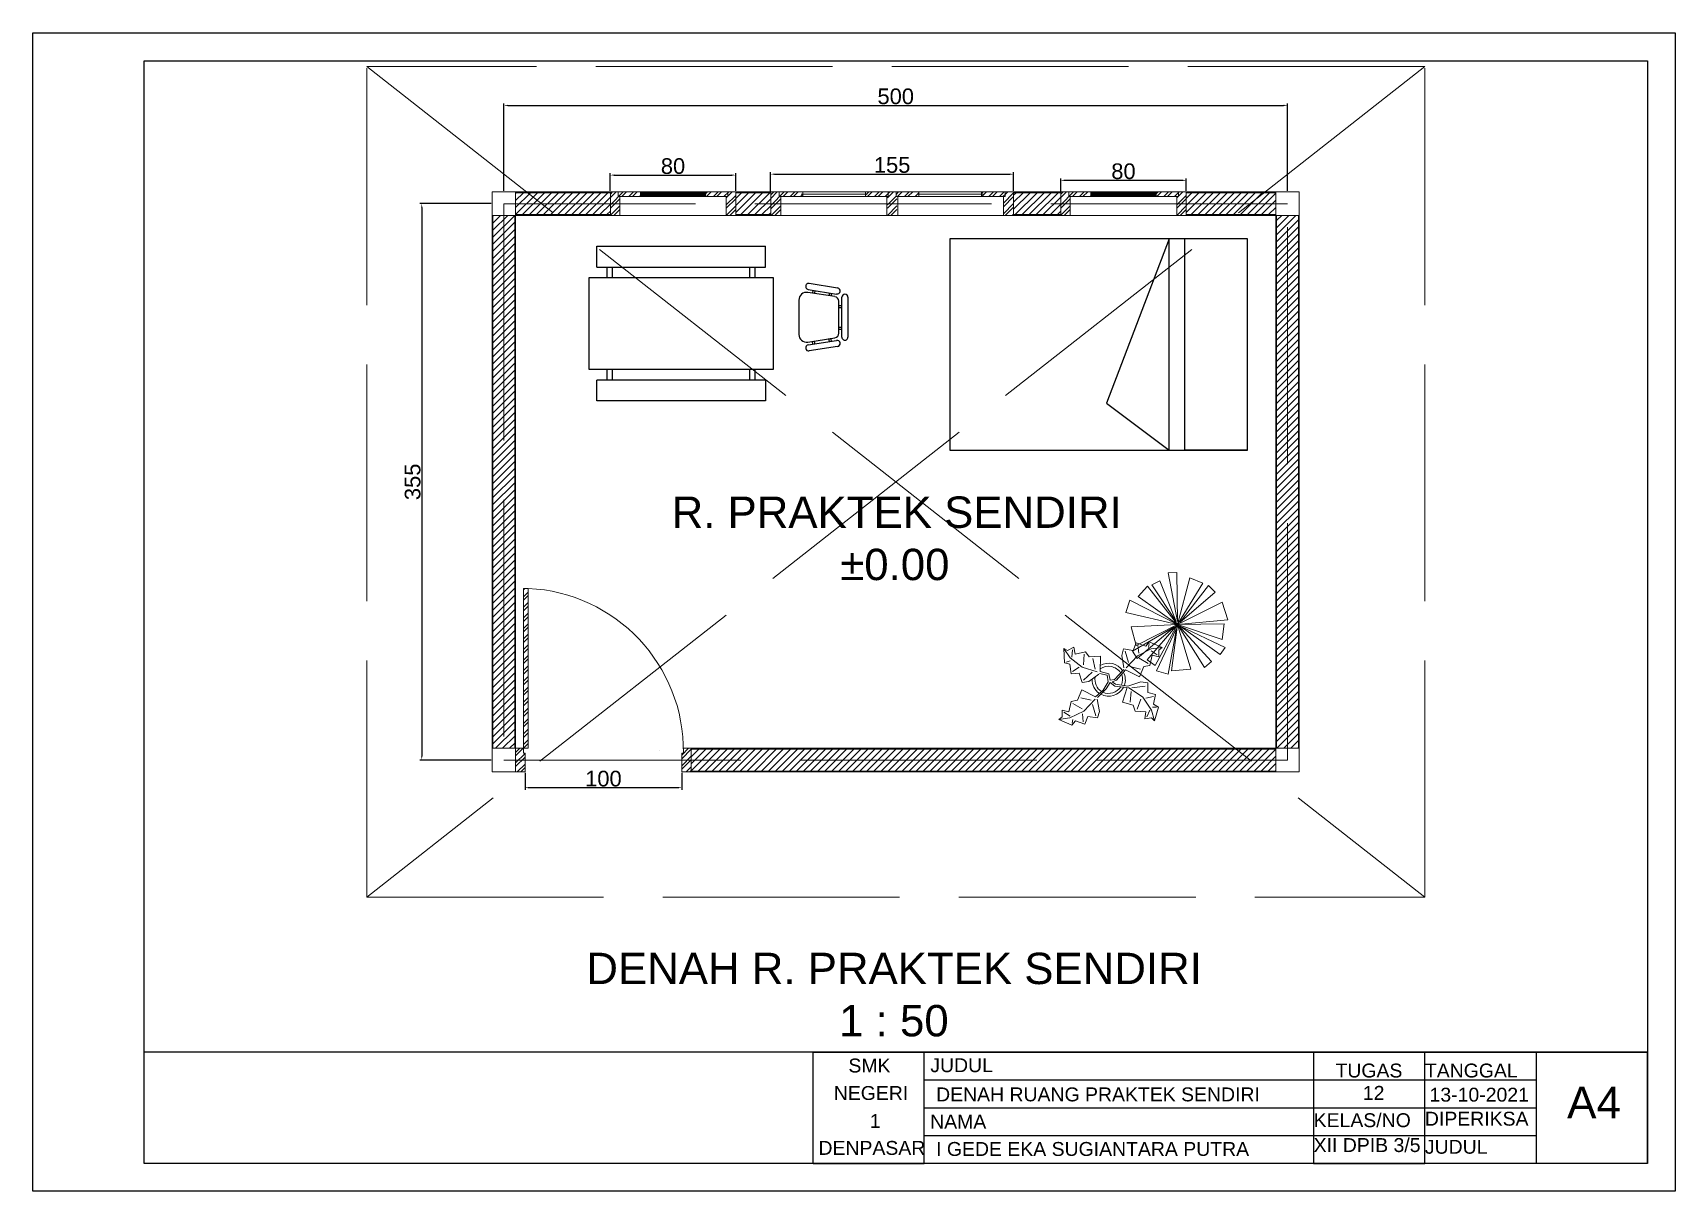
# Paper-space layout 'Layout1' of a CAD drawing. Header units: centimetres, sheet in millimetres. Extents: x 0 to 295, y 0 to 208.
# The model-space entities are those that its viewports show. They can reach past a viewport. Long polylines and large blocks are cut down to what shows.
import ezdxf

# ---------------------------------------------------------------- set-up
doc = ezdxf.new("R2010")
doc.units = ezdxf.units.CM
doc.linetypes.add('ACAD_ISO02W100', pattern=[15, 12, -3])
doc.layers.get('Defpoints').update_dxf_attribs({"color": 250})
for name, color, linetype, lineweight in [('arsir', 210, 'Continuous', 15), ('dinding', 90, 'Continuous', 15), ('garis as', 50, 'ACAD_ISO02W100', 15), ('Garis atap', 52, 'ACAD_ISO02W100', 15), ('kolom', 240, 'Continuous', 15), ('kusen', 10, 'Continuous', 15), ('landscape', 96, 'Continuous', 5), ('Vegetación-h', 64, 'Continuous', 0), ('Vegetación-t', 34, 'Continuous', 0)]:
    doc.layers.add(name, color=color, linetype=linetype, lineweight=lineweight)
doc.layers.add('dimensi', color=7, linetype='Continuous')
doc.styles.get("Standard").update_dxf_attribs({"font": 'arial.ttf'})
doc.dimstyles.new('ISO-25', dxfattribs={"dimtxt": 2.5, "dimasz": 2.5, "dimexe": 1.25, "dimexo": 0.625, "dimtad": 1, "dimtxsty": 'Standard', "dimcen": 2.5, "dimadec": 0, "dimazin": 0, "dimtfac": 1, "dimtmove": 0, "dimatfit": 3, "dimfxl": 1, "dimarcsym": 0})
pattern_1 = [(45, (811.756, 170.9907), (-3.367596, 3.367596), []), (45, (814.001, 170.9907), (-3.367596, 3.367596), [])]

# ---------------------------------------------------------------- blocks, each defined once
blk = doc.blocks.new('*D1')
at = {"color": 0, "lineweight": -2, "transparency": 16777216}
for p, q in [((5884.7, 3011.1), (5884.7, 3066.9)), ((5887.2, 3065.7), (6382.2, 3065.7)), ((6384.7, 3011.1), (6384.7, 3066.9))]:
    blk.add_line(p, q, dxfattribs=at)
at = {"color": 0, "transparency": 16777216}
for points in [[(5887.2, 3066.1), (5887.2, 3065.3), (5884.7, 3065.7)], [(6382.2, 3066.1), (6382.2, 3065.3), (6384.7, 3065.7)]]:
    blk.add_solid(points, dxfattribs=at)
at = {"layer": 'Defpoints', "color": 0, "transparency": 16777216}
for p in [(6384.7, 3065.7), (5884.7, 3010.5), (6384.7, 3010.5)]:
    blk.add_point(p, dxfattribs=at)
at = {"color": 0, "transparency": 16777216, "insert": (6134.7, 3071.4), "char_height": 10, "attachment_point": 5}
blk.add_mtext('500', dxfattribs=at)
blk = doc.blocks.new('*D2')
at = {"color": 0, "lineweight": -2, "transparency": 16777216}
for p, q in [((5952.6, 3011.1), (5952.6, 3022.5)), ((5955.1, 3021.2), (6030.1, 3021.2)), ((6032.6, 3011.1), (6032.6, 3022.5))]:
    blk.add_line(p, q, dxfattribs=at)
at = {"color": 0, "transparency": 16777216}
for points in [[(5955.1, 3021.6), (5955.1, 3020.8), (5952.6, 3021.2)], [(6030.1, 3021.6), (6030.1, 3020.8), (6032.6, 3021.2)]]:
    blk.add_solid(points, dxfattribs=at)
at = {"layer": 'Defpoints', "color": 0, "transparency": 16777216}
for p in [(6032.6, 3021.2), (5952.6, 3010.5), (6032.6, 3010.5)]:
    blk.add_point(p, dxfattribs=at)
at = {"color": 0, "transparency": 16777216, "insert": (5992.6, 3026.9), "char_height": 10, "attachment_point": 5}
blk.add_mtext('80', dxfattribs=at)
blk = doc.blocks.new('*D3')
at = {"color": 0, "lineweight": -2, "transparency": 16777216}
for p, q in [((6054.9, 3010.6), (6054.9, 3023.1)), ((6057.4, 3021.8), (6207.4, 3021.8)), ((6209.9, 3011.1), (6209.9, 3023.1))]:
    blk.add_line(p, q, dxfattribs=at)
at = {"color": 0, "transparency": 16777216}
for points in [[(6057.4, 3022.2), (6057.4, 3021.4), (6054.9, 3021.8)], [(6207.4, 3022.2), (6207.4, 3021.4), (6209.9, 3021.8)]]:
    blk.add_solid(points, dxfattribs=at)
at = {"layer": 'Defpoints', "color": 0, "transparency": 16777216}
for p in [(6209.9, 3021.8), (6054.9, 3010), (6209.9, 3010.5)]:
    blk.add_point(p, dxfattribs=at)
at = {"color": 0, "transparency": 16777216, "insert": (6132.4, 3027.6), "char_height": 10, "attachment_point": 5}
blk.add_mtext('155', dxfattribs=at)
blk = doc.blocks.new('*D4')
at = {"color": 0, "lineweight": -2, "transparency": 16777216}
for p, q in [((6240, 3010.6), (6240, 3019.1)), ((6242.5, 3017.9), (6317.5, 3017.9)), ((6320, 3011.1), (6320, 3019.1))]:
    blk.add_line(p, q, dxfattribs=at)
at = {"color": 0, "transparency": 16777216}
for points in [[(6242.5, 3018.3), (6242.5, 3017.4), (6240, 3017.9)], [(6317.5, 3018.3), (6317.5, 3017.4), (6320, 3017.9)]]:
    blk.add_solid(points, dxfattribs=at)
at = {"layer": 'Defpoints', "color": 0, "transparency": 16777216}
for p in [(6320, 3017.9), (6240, 3010), (6320, 3010.5)]:
    blk.add_point(p, dxfattribs=at)
at = {"color": 0, "transparency": 16777216, "insert": (6280, 3023.6), "char_height": 10, "attachment_point": 5}
blk.add_mtext('80', dxfattribs=at)
blk = doc.blocks.new('*D5')
at = {"color": 0, "lineweight": -2, "transparency": 16777216}
for p, q in [((5898.2, 2639.9), (5898.2, 2629.1)), ((5900.7, 2630.4), (5995.7, 2630.4)), ((5998.2, 2639.9), (5998.2, 2629.1))]:
    blk.add_line(p, q, dxfattribs=at)
at = {"color": 0, "transparency": 16777216}
for points in [[(5900.7, 2630.8), (5900.7, 2629.9), (5898.2, 2630.4)], [(5995.7, 2630.8), (5995.7, 2629.9), (5998.2, 2630.4)]]:
    blk.add_solid(points, dxfattribs=at)
at = {"layer": 'Defpoints', "color": 0, "transparency": 16777216}
for p in [(5898.2, 2640.5), (5998.2, 2640.5), (5998.2, 2630.4)]:
    blk.add_point(p, dxfattribs=at)
at = {"color": 0, "transparency": 16777216, "insert": (5948.2, 2636.1), "char_height": 10, "attachment_point": 5}
blk.add_mtext('100', dxfattribs=at)
blk = doc.blocks.new('MOF6')
at = {"color": 0, "linetype": 'ByBlock'}
for p, q in [((-0.203, 0), (0.203, 0)), ((-0.297, -0.105), (-0.343, -0.394)), ((-0.282, -0.404), (-0.236, -0.115)), ((-0.209, -0.133), (-0.253, -0.41)), ((0.203, -0.062), (-0.203, -0.063)), ((0.163, -0.094), (-0.162, -0.094)), ((-0.12, -0.094), (-0.12, -0.063)), ((-0.1, -0.094), (-0.1, -0.063)), ((0.101, -0.094), (0.101, -0.063)), ((0.121, -0.094), (0.121, -0.063)), ((0.253, -0.409), (0.209, -0.133)), ((0.282, -0.404), (0.236, -0.115)), ((0.298, -0.105), (0.344, -0.394)), ((-0.247, -0.188), (-0.218, -0.193)), ((-0.244, -0.169), (-0.215, -0.173)), ((0.244, -0.169), (0.215, -0.173)), ((0.248, -0.188), (0.218, -0.193)), ((-0.274, -0.356), (-0.245, -0.361)), ((-0.271, -0.336), (-0.242, -0.341)), ((-0.175, -0.5), (0.176, -0.5)), ((0.271, -0.336), (0.242, -0.341)), ((0.274, -0.356), (0.246, -0.361))]:
    blk.add_line(p, q, dxfattribs=at)
for centre, radius, start, end in [((0.203, -0.031), 0.0313, 270.0574, 90.0574), ((-0.267, -0.11), 0.0312, 350.9374, 170.9374), ((-0.203, -0.031), 0.0313, 90.0574, 270.0574), ((-0.162, -0.141), 0.0469, 90.0574, 170.9471), ((0.163, -0.14), 0.0469, 9.1676, 90.0574), ((0.267, -0.11), 0.0312, 9.0626, 189.0626), ((-0.313, -0.399), 0.0313, 170.9374, 350.9374), ((-0.175, -0.422), 0.0781, 170.9471, 270.0574), ((0.176, -0.422), 0.0781, 270.0574, 9.1676), ((0.313, -0.399), 0.0313, 189.0626, 9.0626)]:
    blk.add_arc(centre, radius, start, end, dxfattribs=at)
blk = doc.blocks.new('EUPLS010')
at = {"color": 0, "linetype": 'ByBlock'}
for p, q in [((0.076, 1.51), (1.724, 1.51)), ((0.076, 1.306), (0.076, 1.51)), ((1.724, 1.306), (1.724, 1.51)), ((0.076, 1.306), (1.724, 1.306)), ((0.178, 1.205), (0.178, 1.306)), ((0.229, 1.205), (0.229, 1.306)), ((1.571, 1.205), (1.571, 1.306)), ((1.622, 1.205), (1.622, 1.306)), ((0, 0.305), (0, 1.205)), ((0, 1.205), (1.8, 1.205)), ((1.8, 1.205), (1.8, 0.305)), ((1.8, 0.305), (0, 0.305)), ((1.724, 0.203), (0.076, 0.203)), ((0.076, 0), (0.076, 0.203)), ((0.178, 0.203), (0.178, 0.305)), ((0.229, 0.203), (0.229, 0.305)), ((1.571, 0.203), (1.571, 0.305)), ((1.622, 0.203), (1.622, 0.305)), ((1.724, 0.203), (1.724, 0)), ((1.724, 0), (0.076, 0))]:
    blk.add_line(p, q, dxfattribs=at)
blk = doc.blocks.new('oio')
at = {"layer": 'landscape'}
for p, q in [((115.905, 65.748), (116.165, 65.759)), ((116.178, 64.289), (115.905, 65.748)), ((116.165, 65.759), (116.178, 64.289)), ((116.183, 64.192), (116.555, 65.601)), ((116.555, 65.601), (116.943, 65.439)), ((114.996, 65.038), (115.285, 65.343)), ((115.285, 65.343), (116.183, 64.192)), ((115.415, 65.387), (115.647, 65.51)), ((116.14, 64.285), (115.415, 65.387)), ((115.647, 65.51), (116.14, 64.285)), ((116.943, 65.439), (116.183, 64.192)), ((116.247, 64.252), (117.109, 65.365)), ((117.316, 65.165), (116.247, 64.252)), ((117.109, 65.365), (117.316, 65.165)), ((114.634, 64.555), (114.752, 64.926)), ((114.752, 64.926), (116.183, 64.192)), ((116.183, 64.192), (114.996, 65.038)), ((116.183, 64.192), (117.522, 64.863)), ((117.522, 64.863), (117.694, 64.338)), ((116.183, 64.192), (114.634, 64.555)), ((116.183, 64.192), (114.788, 64.125)), ((114.788, 64.125), (114.938, 63.567)), ((114.835, 63.392), (116.092, 64.126)), ((114.938, 63.567), (116.183, 64.192)), ((116.092, 64.126), (114.975, 63.173)), ((115.269, 63.132), (116.183, 64.192)), ((116.183, 64.192), (115.509, 62.969)), ((116.183, 64.192), (116.006, 62.806)), ((117.694, 64.338), (116.183, 64.192)), ((117.582, 64.219), (116.183, 64.192)), ((116.987, 62.901), (116.183, 64.192)), ((116.183, 64.192), (117.202, 63.081)), ((116.581, 62.857), (116.183, 64.192)), ((116.183, 64.192), (117.526, 63.745)), ((116.263, 64.146), (117.609, 63.508)), ((117.466, 63.291), (116.263, 64.146)), ((117.526, 63.745), (117.582, 64.219)), ((115.554, 62.81), (116.149, 64.081)), ((116.149, 64.081), (115.898, 62.701)), ((114.975, 63.173), (114.835, 63.392)), ((115.509, 62.969), (115.269, 63.132)), ((117.609, 63.508), (117.466, 63.291)), ((115.898, 62.701), (115.554, 62.81)), ((116.006, 62.806), (116.581, 62.857)), ((117.202, 63.081), (116.987, 62.901))]:
    blk.add_line(p, q, dxfattribs=at)
blk = doc.blocks.new('ar56')
at = {"layer": 'Vegetación-h', "linetype": 'Continuous'}
for p, q in [((0.19, 0.267), (0.217, 0.335)), ((0.217, 0.335), (0.302, 0.305)), ((0.232, 0.315), (0.24, 0.242)), ((0.302, 0.305), (0.334, 0.345)), ((0.332, 0.328), (0.327, 0.293)), ((0.334, 0.345), (0.452, 0.293)), ((-0.438, 0.284), (-0.404, 0.267)), ((-0.438, 0.284), (-0.382, 0.2)), ((-0.433, 0.156), (-0.438, 0.284)), ((-0.383, 0.144), (-0.433, 0.156)), ((-0.416, 0.161), (-0.382, 0.172)), ((-0.404, 0.267), (-0.348, 0.295)), ((-0.382, 0.2), (-0.271, 0.115)), ((-0.365, 0.206), (-0.359, 0.273)), ((-0.348, 0.295), (-0.337, 0.233)), ((-0.337, 0.233), (-0.242, 0.255)), ((-0.253, 0.233), (-0.26, 0.138)), ((-0.242, 0.255), (-0.209, 0.21)), ((-0.209, 0.21), (-0.108, 0.215)), ((-0.154, 0.098), (-0.175, 0.193)), ((-0.108, 0.215), (-0.109, 0.075)), ((0.085, 0.22), (0.102, 0.28)), ((0.085, 0.22), (0.105, 0.11)), ((0.102, 0.28), (0.19, 0.267)), ((0.117, 0.26), (0.147, 0.157)), ((0.227, 0.217), (0.125, 0.108)), ((0.352, 0.28), (0.227, 0.217)), ((0.325, 0.15), (0.242, 0.197)), ((0.362, 0.225), (0.34, 0.13)), ((0.35, 0.263), (0.407, 0.228)), ((0.452, 0.293), (0.352, 0.28)), ((0.422, 0.208), (0.362, 0.225)), ((0.452, 0.293), (0.422, 0.27)), ((0.422, 0.27), (0.422, 0.208)), ((-0.372, 0.055), (-0.383, 0.144)), ((-0.299, 0.06), (-0.372, 0.055)), ((-0.361, 0.077), (-0.299, 0.116)), ((-0.272, -0.024), (-0.299, 0.06)), ((-0.271, 0.115), (-0.137, 0.072)), ((-0.261, -0.002), (-0.182, 0.07)), ((-0.211, -0.014), (-0.121, 0.053)), ((-0.115, 0.058), (-0.046, 0.042)), ((-0.109, 0.075), (-0.031, 0.055)), ((-0.046, 0.042), (-0.038, -0.016)), ((-0.046, 0.042), (-0.046, 0.042)), ((-0.031, 0.055), (-0.02, -0.003)), ((-0.02, -0.003), (0.02, 0.003)), ((0.02, 0.003), (0.103, 0.095)), ((0.12, 0.09), (0.038, -0.003)), ((0.245, 0.027), (0.12, 0.09)), ((0.16, 0.12), (0.255, 0.097)), ((0.285, 0.12), (0.245, 0.027)), ((0.34, 0.13), (0.285, 0.12)), ((-0.316, -0.184), (-0.276, -0.091)), ((-0.276, -0.091), (-0.151, -0.154)), ((-0.211, -0.014), (-0.272, -0.024)), ((-0.083, -0.093), (-0.151, -0.154)), ((-0.134, -0.159), (-0.056, -0.082)), ((-0.083, -0.093), (-0.038, -0.016)), ((-0.056, -0.082), (-0.018, -0.023)), ((-0.018, -0.023), (0.024, -0.055)), ((0.038, -0.003), (0, -0.016)), ((0, -0.016), (0.028, -0.039)), ((0.024, -0.055), (0.135, -0.069)), ((0.028, -0.039), (0.14, -0.055)), ((0.091, -0.202), (0.135, -0.069)), ((0.259, -0.016), (0.14, -0.055)), ((0.277, -0.157), (0.148, -0.069)), ((0.171, -0.104), (0.162, -0.202)), ((0.176, -0.071), (0.297, -0.057)), ((0.259, -0.016), (0.321, -0.025)), ((0.321, -0.025), (0.321, -0.113)), ((0.321, -0.113), (0.392, -0.131)), ((0.392, -0.131), (0.374, -0.219)), ((-0.453, -0.272), (-0.393, -0.289)), ((-0.453, -0.334), (-0.453, -0.272)), ((-0.38, -0.327), (-0.438, -0.292)), ((-0.393, -0.289), (-0.371, -0.194)), ((-0.383, -0.344), (-0.258, -0.281)), ((-0.371, -0.194), (-0.316, -0.184)), ((-0.356, -0.214), (-0.273, -0.261)), ((-0.191, -0.184), (-0.286, -0.161)), ((-0.258, -0.281), (-0.155, -0.173)), ((-0.148, -0.324), (-0.178, -0.221)), ((-0.115, -0.284), (-0.136, -0.174)), ((-0.115, -0.284), (-0.133, -0.344)), ((0.188, -0.228), (0.091, -0.202)), ((0.206, -0.281), (0.188, -0.228)), ((0.303, -0.29), (0.206, -0.281)), ((0.224, -0.264), (0.259, -0.175)), ((0.356, -0.272), (0.277, -0.157)), ((0.294, -0.352), (0.303, -0.29)), ((0.374, -0.149), (0.303, -0.166)), ((0.339, -0.272), (0.312, -0.334)), ((0.383, -0.37), (0.356, -0.272)), ((0.4, -0.246), (0.365, -0.246)), ((0.374, -0.219), (0.418, -0.246)), ((0.418, -0.246), (0.383, -0.37)), ((-0.483, -0.357), (-0.453, -0.334)), ((-0.483, -0.357), (-0.383, -0.344)), ((-0.365, -0.409), (-0.483, -0.357)), ((-0.333, -0.369), (-0.365, -0.409)), ((-0.363, -0.392), (-0.358, -0.357)), ((-0.248, -0.399), (-0.333, -0.369)), ((-0.263, -0.379), (-0.27, -0.306)), ((-0.22, -0.331), (-0.248, -0.399)), ((-0.133, -0.344), (-0.22, -0.331)), ((0.356, -0.343), (0.294, -0.352)), ((0.383, -0.37), (0.356, -0.343))]:
    blk.add_line(p, q, dxfattribs=at)
at = {"layer": 'Vegetación-t', "linetype": 'Continuous'}
for centre, radius, start, end in [((-0.033, -0.002), 0.153, 34.3757, 120.1028), ((-0.032, 0.002), 0.15, 178.6147, 235.1169), ((-0.032, 0.002), 0.125, 168.1647, 238.6725), ((-0.034, -0.008), 0.131, 33.8219, 124.9414), ((-0.039, 0.002), 0.132, 338.4094, 20.0301), ((-0.035, 0.001), 0.153, 341.2017, 26.0918), ((-0.033, 0.007), 0.154, 242.5812, 331.2714), ((-0.035, 0.01), 0.132, 247.3711, 327.472)]:
    blk.add_arc(centre, radius, start, end, dxfattribs=at)
blk = doc.blocks.new('A$C78CD5067')
for p, q in [((0, 1.9), (0, 0)), ((1.35, 1.9), (0, 1.9)), ((1.35, 0), (1.35, 1.9)), ((1.35, 1.9), (1.35, 1.5)), ((1.35, 1.5), (0, 1.5)), ((0, 1.4), (1.05, 1)), ((0, 1.4), (1.05, 1)), ((1.35, 1.4), (0, 1.4)), ((1.35, 1.4), (0, 1.4)), ((1.05, 1), (1.35, 1.4)), ((1.05, 1), (1.35, 1.4)), ((0, 0), (1.35, 0))]:
    blk.add_line(p, q)
blk = doc.blocks.new('*D11')
at = {"color": 0, "lineweight": -2, "transparency": 16777216}
for p, q in [((5876.6, 3003), (5831, 3003)), ((5832.3, 3000.5), (5832.3, 2650.5)), ((5876.6, 2648), (5831, 2648))]:
    blk.add_line(p, q, dxfattribs=at)
at = {"color": 0, "transparency": 16777216}
for points in [[(5831.9, 3000.5), (5832.7, 3000.5), (5832.3, 3003)], [(5831.9, 2650.5), (5832.7, 2650.5), (5832.3, 2648)]]:
    blk.add_solid(points, dxfattribs=at)
at = {"layer": 'Defpoints', "color": 0, "transparency": 16777216}
for p in [(5877.2, 3003), (5832.3, 2648), (5877.2, 2648)]:
    blk.add_point(p, dxfattribs=at)
at = {"color": 0, "transparency": 16777216, "insert": (5826.5, 2825.5), "char_height": 10, "attachment_point": 5, "rotation": 90}
blk.add_mtext('355', dxfattribs=at)

msp = doc.modelspace()

# ---------------------------------------------------------------- hatches: boundary and pattern name
at = {"layer": 'arsir'}
h = msp.add_hatch(dxfattribs=at)
h.set_pattern_fill('ANSI31', color=256)
h.paths.add_polyline_path([(5891.698, 2995.477), (5877.698, 2995.477), (5877.698, 2655.477), (5891.698, 2655.477)])
h.paths.add_polyline_path([(6377.198, 2654.977), (6004.198, 2654.977), (6004.198, 2640.977), (6377.198, 2640.977)])
h.paths.add_polyline_path([(6391.698, 2995.477), (6377.698, 2995.477), (6377.698, 2655.477), (6391.698, 2655.477)])
h.paths.add_polyline_path([(6377.198, 3009.977), (6320.048, 3009.977), (6320.048, 2995.977), (6377.198, 2995.977)])
h.paths.add_polyline_path([(6240.048, 3009.977), (6209.937, 3009.977), (6209.937, 2995.977), (6240.048, 2995.977)])
h.paths.add_polyline_path([(6054.937, 3009.977), (6032.624, 3009.977), (6032.624, 2995.977), (6054.937, 2995.977)])
h.paths.add_polyline_path([(5952.624, 3009.977), (5892.198, 3009.977), (5892.198, 2995.977), (5952.624, 2995.977)])
h = msp.add_hatch(dxfattribs=at)
h.set_pattern_fill('ANSI32', color=256, scale=0.5)
h.set_pattern_definition([(45, (804.3714, 170.9907), (-3.367596, 3.367596), []), (45, (806.6164, 170.9907), (-3.367596, 3.367596), [])])
h.paths.add_polyline_path([(5958.624, 3007.477), (5957.624, 3007.477), (5957.624, 3010.477), (5952.624, 3010.477), (5952.624, 2995.477), (5958.624, 2995.477)])
h.paths.add_polyline_path([(5972.624, 3010.477), (5957.624, 3010.477), (5957.624, 3007.477), (5972.624, 3007.477)])
h.paths.add_polyline_path([(6027.624, 3010.477), (6012.624, 3010.477), (6012.624, 3007.477), (6027.624, 3007.477)])
h.paths.add_polyline_path([(6032.624, 3010.477), (6027.624, 3010.477), (6027.624, 3007.477), (6026.624, 3007.477), (6026.624, 2995.477), (6032.624, 2995.477)])
h = msp.add_hatch(dxfattribs=at)
h.set_pattern_fill('ANSI32', color=256, scale=0.5)
h.set_pattern_definition([(45, (907.185, 170.9907), (-3.367596, 3.367596), []), (45, (909.43, 170.9907), (-3.367596, 3.367596), [])])
h.paths.add_polyline_path([(6061.437, 3007.477), (6060.437, 3007.477), (6060.437, 3010.477), (6054.937, 3010.477), (6054.937, 2995.477), (6061.437, 2995.477)])
h.paths.add_polyline_path([(6075.437, 3010.477), (6060.437, 3010.477), (6060.437, 3007.477), (6075.437, 3007.477)])
h.paths.add_polyline_path([(6130.437, 3010.477), (6115.437, 3010.477), (6115.437, 3007.477), (6130.437, 3007.477)])
h.paths.add_polyline_path([(6134.437, 3007.477), (6134.437, 3010.477), (6130.437, 3010.477), (6130.437, 3007.477), (6129.437, 3007.477), (6129.437, 2995.477), (6135.437, 2995.477), (6135.437, 3007.477)])
h = msp.add_hatch(dxfattribs=at)
h.set_pattern_fill('ANSI32', color=256, scale=0.5)
h.set_pattern_definition(pattern_1)
h.paths.add_polyline_path([(6149.437, 3007.477), (6149.437, 3010.477), (6134.937, 3010.477), (6134.937, 3007.477)])
h.paths.add_polyline_path([(6209.937, 3010.477), (6204.437, 3010.477), (6204.437, 3007.477), (6203.437, 3007.477), (6203.437, 2995.477), (6209.937, 2995.477)])
h = msp.add_hatch(dxfattribs=at)
h.set_pattern_fill('ANSI32', color=256, scale=0.5)
h.set_pattern_definition(pattern_1)
h.paths.add_polyline_path([(6204.437, 3007.477), (6204.437, 3010.477), (6189.437, 3010.477), (6189.437, 3007.477)])
h = msp.add_hatch(dxfattribs=at)
h.set_pattern_fill('ANSI32', color=256, scale=0.5)
h.set_pattern_definition([(45, (1091.7955, 170.9907), (-3.367596, 3.367596), []), (45, (1094.0406, 170.9907), (-3.367596, 3.367596), [])])
h.paths.add_polyline_path([(6246.048, 3007.477), (6245.048, 3007.477), (6245.048, 3010.477), (6240.048, 3010.477), (6240.048, 2995.477), (6246.048, 2995.477)])
h.paths.add_polyline_path([(6260.048, 3010.477), (6245.048, 3010.477), (6245.048, 3007.477), (6260.048, 3007.477)])
h.paths.add_polyline_path([(6315.048, 3010.477), (6300.048, 3010.477), (6300.048, 3007.477), (6315.048, 3007.477)])
h.paths.add_polyline_path([(6320.048, 3010.477), (6315.048, 3010.477), (6315.048, 3007.477), (6314.048, 3007.477), (6314.048, 2995.477), (6320.048, 2995.477)])
h = msp.add_hatch(dxfattribs=at)
h.set_pattern_fill('ANSI32', color=256, scale=0.5)
h.set_pattern_definition([(45, (331.1037, -119.8387), (-3.367596, 3.367596), []), (45, (333.349, -119.8387), (-3.367596, 3.367596), [])])
h.paths.add_polyline_path([(5892.198, 2640.477), (5898.198, 2640.477), (5898.198, 2652.477), (5897.198, 2652.477), (5897.198, 2655.477), (5892.198, 2655.477)])
h.paths.add_polyline_path([(5900.198, 2757.477), (5897.198, 2757.477), (5897.198, 2655.477), (5900.198, 2655.477)])
h.paths.add_polyline_path([(5998.198, 2640.477), (6004.198, 2640.477), (6004.198, 2655.477), (5999.198, 2655.477), (5999.198, 2652.477), (5998.198, 2652.477)])

# ---------------------------------------------------------------- linework, layer by layer
at = {"layer": 'arsir', "color": 4, "lineweight": 200}
for p, q in [((5971.623, 3008.977), (6013.623, 3008.977)), ((6259.047, 3008.977), (6301.047, 3008.977))]:
    msp.add_line(p, q, dxfattribs=at)
at = {"layer": 'arsir'}
for p, q in [((6012.624, 3008.977), (6012.624, 3008.977)), ((6115.437, 3008.977), (6115.437, 3008.977)), ((6300.048, 3008.977), (6300.048, 3008.977)), ((5984.198, 2653.977), (5984.198, 2653.977))]:
    msp.add_line(p, q, dxfattribs=at)
at = {"layer": 'arsir', "color": 4, "lineweight": 15}
for p, q in [((6074.437, 3008.977), (6116.437, 3008.977)), ((6190.438, 3008.977), (6148.438, 3008.977))]:
    msp.add_line(p, q, dxfattribs=at)
at = {"layer": 'arsir'}
msp.add_arc((5895.607, 2653.977), 103.602, 359.170413, 87.460218, dxfattribs=at)
at = {"layer": 'dinding'}
for points in [[(5892.198, 3010.477), (5892.198, 2995.477), (5952.624, 2995.477), (5952.624, 3010.477)], [(5892.198, 3010.477), (5892.198, 2995.477), (5952.624, 2995.477), (5952.624, 3010.477)], [(5892.198, 3009.977), (5892.198, 2995.977), (5952.624, 2995.977), (5952.624, 3009.977)], [(6032.624, 3010.477), (6032.624, 2995.477), (6054.937, 2995.477), (6054.937, 3010.477)], [(6032.624, 3010.477), (6032.624, 2995.477), (6054.937, 2995.477), (6054.937, 3010.477)], [(6032.624, 3009.977), (6032.624, 2995.977), (6054.937, 2995.977), (6054.937, 3009.977)], [(6209.937, 3010.477), (6209.937, 2995.477), (6240.048, 2995.477), (6240.048, 3010.477)], [(6209.937, 3010.477), (6209.937, 2995.477), (6240.048, 2995.477), (6240.048, 3010.477)], [(6209.937, 3009.977), (6209.937, 2995.977), (6240.048, 2995.977), (6240.048, 3009.977)], [(6320.048, 3010.477), (6320.048, 2995.477), (6377.198, 2995.477), (6377.198, 3010.477)], [(6320.048, 3010.477), (6320.048, 2995.477), (6377.198, 2995.477), (6377.198, 3010.477)], [(6320.048, 3009.977), (6320.048, 2995.977), (6377.198, 2995.977), (6377.198, 3009.977)], [(5877.198, 2655.477), (5892.198, 2655.477), (5892.198, 2995.477), (5877.198, 2995.477)], [(5877.198, 2655.477), (5892.198, 2655.477), (5892.198, 2995.477), (5877.198, 2995.477)], [(5877.698, 2655.477), (5891.698, 2655.477), (5891.698, 2995.477), (5877.698, 2995.477)], [(6377.198, 2655.477), (6392.198, 2655.477), (6392.198, 2995.477), (6377.198, 2995.477)], [(6377.198, 2655.477), (6392.198, 2655.477), (6392.198, 2995.477), (6377.198, 2995.477)], [(6377.698, 2655.477), (6391.698, 2655.477), (6391.698, 2995.477), (6377.698, 2995.477)], [(6004.198, 2655.477), (6004.198, 2640.477), (6377.198, 2640.477), (6377.198, 2655.477)], [(6004.198, 2655.477), (6004.198, 2640.477), (6377.198, 2640.477), (6377.198, 2655.477)], [(6004.198, 2654.977), (6004.198, 2640.977), (6377.198, 2640.977), (6377.198, 2654.977)]]:
    msp.add_lwpolyline(points, close=True, dxfattribs=at)
at = {"layer": 'garis as'}
msp.add_lwpolyline([(5884.698, 2647.977), (6384.698, 2647.977), (6384.698, 3002.977), (5884.698, 3002.977)], close=True, dxfattribs=at)
at = {"layer": 'Garis atap'}
for p, q in [((5797.198, 2560.477), (5797.198, 3090.477)), ((6472.198, 3090.477), (5797.198, 3090.477)), ((6472.198, 2560.477), (6472.198, 3090.477)), ((5797.198, 2560.477), (6472.198, 2560.477))]:
    msp.add_line(p, q, dxfattribs=at)
for points in [[(5797.198, 3090.477), (6472.198, 2560.477)], [(6472.198, 3090.477), (5797.198, 2560.477)]]:
    msp.add_lwpolyline(points, dxfattribs=at)
at = {"layer": 'kolom'}
for points in [[(5877.198, 2995.477), (5892.198, 2995.477), (5892.198, 3010.477), (5877.198, 3010.477)], [(6377.198, 2995.477), (6392.198, 2995.477), (6392.198, 3010.477), (6377.198, 3010.477)], [(5877.198, 2640.477), (5892.198, 2640.477), (5892.198, 2655.477), (5877.198, 2655.477)], [(6377.198, 2640.477), (6392.198, 2640.477), (6392.198, 2655.477), (6377.198, 2655.477)]]:
    msp.add_lwpolyline(points, close=True, dxfattribs=at)
at = {"layer": 'kusen'}
for p, q in [((5952.624, 2995.477), (5992.624, 2995.477)), ((6032.624, 2995.477), (5992.624, 2995.477)), ((6055.437, 2995.477), (6095.437, 2995.477)), ((6129.437, 2995.477), (6095.437, 2995.477)), ((6135.437, 2995.477), (6203.437, 2995.477)), ((6240.048, 2995.477), (6280.048, 2995.477)), ((6320.048, 2995.477), (6280.048, 2995.477))]:
    msp.add_line(p, q, dxfattribs=at)
for points in [[(5957.624, 3010.477), (5952.624, 3010.477), (5952.624, 2995.477), (5958.624, 2995.477), (5958.624, 3007.477)], [(5957.624, 3010.477), (5957.624, 3007.477), (5958.624, 3007.477)], [(5957.624, 3010.477), (6027.624, 3010.477), (6027.624, 3007.477), (5957.624, 3007.477), (5957.624, 3010.477)], [(6027.624, 3010.477), (6032.624, 3010.477), (6032.624, 2995.477), (6026.624, 2995.477), (6026.624, 3007.477)], [(6027.624, 3010.477), (6027.624, 3007.477), (6026.624, 3007.477)], [(6060.437, 3010.477), (6054.937, 3010.477), (6054.937, 2995.477), (6061.437, 2995.477), (6061.437, 3007.477)], [(6060.437, 3010.477), (6060.437, 3007.477), (6061.437, 3007.477)], [(6060.437, 3010.477), (6129.937, 3010.477), (6129.937, 3007.477), (6060.437, 3007.477), (6060.437, 3010.477)], [(6135.937, 3007.477), (6135.937, 2995.477), (6128.937, 2995.477), (6128.937, 3007.477)], [(6129.937, 3010.477), (6129.937, 3007.477), (6129.437, 3007.477)], [(6129.937, 3010.477), (6134.937, 3010.477)], [(6134.937, 3010.477), (6134.937, 3007.477), (6135.437, 3007.477)], [(6204.437, 3010.477), (6134.937, 3010.477), (6134.937, 3007.477), (6204.437, 3007.477), (6204.437, 3010.477)], [(6204.437, 3010.477), (6209.937, 3010.477), (6209.937, 2995.477), (6203.437, 2995.477), (6203.437, 3007.477)], [(6245.048, 3010.477), (6240.048, 3010.477), (6240.048, 2995.477), (6246.048, 2995.477), (6246.048, 3007.477)], [(6245.048, 3010.477), (6245.048, 3007.477), (6246.048, 3007.477)], [(6245.048, 3010.477), (6315.048, 3010.477), (6315.048, 3007.477), (6245.048, 3007.477), (6245.048, 3010.477)], [(6315.048, 3010.477), (6320.048, 3010.477), (6320.048, 2995.477), (6314.048, 2995.477), (6314.048, 3007.477)], [(6315.048, 3010.477), (6315.048, 3007.477), (6314.048, 3007.477)], [(5897.198, 2655.477), (5892.198, 2655.477), (5892.198, 2640.477), (5898.198, 2640.477), (5898.198, 2652.477)], [(5897.198, 2655.477), (5897.198, 2652.477), (5898.198, 2652.477)], [(5999.198, 2655.477), (6004.198, 2655.477), (6004.198, 2640.477), (5998.198, 2640.477), (5998.198, 2652.477)], [(5999.198, 2655.477), (5999.198, 2652.477), (5998.198, 2652.477)]]:
    msp.add_lwpolyline(points, dxfattribs=at)
for points in [[(5957.624, 3007.477), (5972.624, 3007.477), (5972.624, 3010.477), (5957.624, 3010.477)], [(6012.624, 3007.477), (6027.624, 3007.477), (6027.624, 3010.477), (6012.624, 3010.477)], [(6060.437, 3007.477), (6075.437, 3007.477), (6075.437, 3010.477), (6060.437, 3010.477)], [(6115.437, 3007.477), (6129.937, 3007.477), (6129.937, 3010.477), (6115.437, 3010.477)], [(6149.437, 3007.477), (6134.937, 3007.477), (6134.937, 3010.477), (6149.437, 3010.477)], [(6204.437, 3007.477), (6189.437, 3007.477), (6189.437, 3010.477), (6204.437, 3010.477)], [(6245.048, 3007.477), (6260.048, 3007.477), (6260.048, 3010.477), (6245.048, 3010.477)], [(6300.048, 3007.477), (6315.048, 3007.477), (6315.048, 3010.477), (6300.048, 3010.477)], [(5900.198, 2655.477), (5900.198, 2757.477), (5897.198, 2757.477), (5897.198, 2655.477)]]:
    msp.add_lwpolyline(points, close=True, dxfattribs=at)

# ---------------------------------------------------------------- block references
for name, p, xscale, yscale, zscale in [('EUPLS010', (5939.016, 2877.198), 65.3064463877113, 65.3064463877113, 65.3064463877113), ('oio', (3845.553, 1370.267), 21.25059966693574, 21.25059966693574, 21.25059966693574), ('ar56', (6272.873, 2699.114), 70.55100607767733, 70.55100607767733, 70.55100607767733)]:
    msp.add_blockref(name, p, dxfattribs=dict(xscale=xscale, yscale=yscale, zscale=zscale))
at = {"rotation": 270}
for name, p, xscale, yscale, zscale in [('A$C78CD5067', (6169.211, 2980.615), 100, 100, 100), ('MOF6', (6104.21, 2930.551), 62.64912773382005, 62.64912773382005, 62.64912773382005)]:
    msp.add_blockref(name, p, dxfattribs=dict(at, xscale=xscale, yscale=yscale, zscale=zscale))

# ---------------------------------------------------------------- texts
at = {"char_height": 20, "attachment_point": 1}
for s, width, insert in [('\\pi16.796;R. PRAKTEK SENDIRI\\P\\pi124.39;±0.00', 316.10166, (5974.897, 2816.145)), ('\\pi30.044;DENAH R. PRAKTEK SENDIRI\\P\\pi191.34;1 : 50', 448.20437, (5907.257, 2525.061))]:
    msp.add_mtext_dynamic_manual_height_columns(s, width=width, gutter_width=12.5, heights=[0], dxfattribs=dict(at, insert=insert))

# ---------------------------------------------------------------- dimensions: what is measured, and where the dimension line sits
for base, p1, p2, picture, middle in [((6384.698, 3065.693), (5884.698, 3010.477), (6384.698, 3010.477), '*D1', (6134.698, 3071.423)), ((6032.624, 3021.201), (5952.624, 3010.477), (6032.624, 3010.477), '*D2', (5992.624, 3026.932)), ((6209.937, 3021.822), (6054.937, 3009.977), (6209.937, 3010.477), '*D3', (6132.437, 3027.553)), ((6320.048, 3017.861), (6240.048, 3009.977), (6320.048, 3010.477), '*D4', (6280.048, 3023.591)), ((5998.198, 2630.353), (5898.198, 2640.477), (5998.198, 2640.477), '*D5', (5948.198, 2636.084))]:
    dim = msp.add_linear_dim(base=base, p1=p1, p2=p2, dimstyle='ISO-25', override={"dimtxt": 10})
    dim.commit()
    dim.dimension.update_dxf_attribs({"geometry": picture, "text_midpoint": middle})
dim = msp.add_linear_dim(base=(5832.28, 2647.977), p1=(5877.198, 3002.977), p2=(5877.198, 2647.977), angle=90, dimstyle='ISO-25', override={"dimtxt": 10})
dim.commit()
dim.dimension.update_dxf_attribs({"geometry": '*D11', "text_midpoint": (5826.546, 2825.477)})

psp = doc.layouts.get("Layout1")

# ---------------------------------------------------------------- linework, layer by layer
at = {"layer": 'Defpoints'}
for p, q in [((290.28, 25.15), (20, 25.15)), ((140.28, 25.15), (290.28, 25.15)), ((160.28, 25.15), (230.28, 25.15)), ((250.28, 25.15), (270.28, 25.15)), ((140.28, 15.15), (140.28, 15.15)), ((140.28, 5.15), (160.28, 5.15)), ((230.28, 5.15), (250.28, 5.15))]:
    psp.add_line(p, q, dxfattribs=at)
psp.add_lwpolyline([(0, 208.41), (295.28, 208.41), (295.28, 0.15), (0, 0.15)], close=True, dxfattribs=at)
at = {"layer": 'dimensi'}
for p, q in [((140.28, 5.15), (140.28, 25.15)), ((160.28, 5.15), (160.28, 25.15)), ((230.28, 25.15), (230.28, 5.15)), ((250.28, 5.15), (250.28, 25.15)), ((270.28, 25.15), (270.28, 5.15)), ((290.28, 5.15), (290.28, 25.15)), ((140.28, 15.15), (140.28, 20.15)), ((160.28, 20.15), (270.28, 20.15)), ((160.28, 15.15), (270.28, 15.15)), ((160.28, 15.15), (270.28, 15.15)), ((160.28, 10.15), (270.28, 10.15)), ((290.28, 5.15), (140.28, 5.15))]:
    psp.add_line(p, q, dxfattribs=at)
psp.add_lwpolyline([(20, 203.41), (290.28, 203.41), (290.28, 5.15), (20, 5.15)], close=True, dxfattribs=at)

# ---------------------------------------------------------------- texts
at = {"layer": 'dimensi', "attachment_point": 1}
for s, width, insert, char_height in [('\\pi2.6344;SMK', 12.6733, (144, 23.99), 2.5), ('JUDUL', 33.327, (161.36, 24.05), 2.5), ('\\pi1.486;TUGAS', 14.7388, (232.72, 23.09), 2.5), ('TANGGAL', 33.327, (250.28, 23.09), 2.5), ('NEGERI', 33.327, (144, 19.05), 2.5), ('DENAH RUANG PRAKTEK SENDIRI', 66.6664, (162.4, 18.8), 2.5), ('\\pi7.7847;12', 18.8896, (231.34, 19.07), 2.5), ('\\pi0.83998;13-10-2021', 18.5234, (250.28, 18.75), 2.5), ('\\pi4.2168;A4', 17.7631, (271.62, 18.93), 5.6845), ('\\pi6.4941;1', 13.909, (144, 14.03), 2.5), ('NAMA', 33.327, (161.33, 13.9), 2.5), ('KELAS/NO', 33.327, (230.28, 14.16), 2.5), ('DIPERIKSA', 33.327, (250.28, 14.43), 2.5), ('DENPASAR', 11.952, (141.25, 9.18), 2.5), ('I GEDE EKA SUGIANTARA PUTRA', 64.5268, (162.4, 8.99), 2.5), ('XII DPIB 3/5', 28.3937, (230.28, 9.69), 2.5), ('JUDUL', 33.327, (250.28, 9.38), 2.5)]:
    psp.add_mtext_dynamic_manual_height_columns(s, width=width, gutter_width=12.5, heights=[0], dxfattribs=dict(at, insert=insert, char_height=char_height))

# ---------------------------------------------------------------- viewports
at = {"layer": 'dimensi', "view_target_point": (6134.698, 2742.445)}
psp.add_viewport(center=(155.14, 114.28), size=(270.28, 178.2587), view_center_point=(0, 35.486), view_height=632.56411, dxfattribs=at)

doc.saveas('drawing.dxf')
